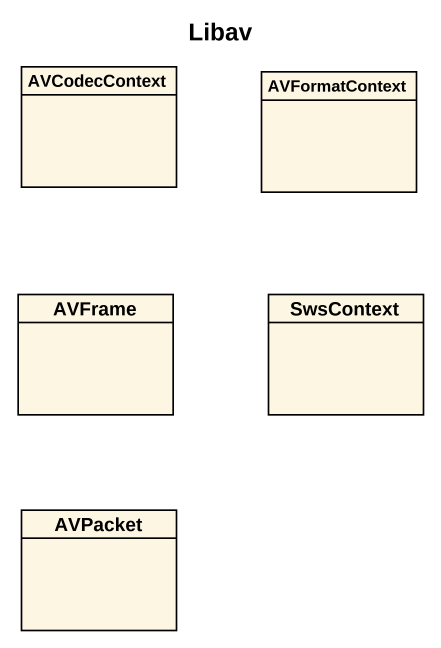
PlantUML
@startuml
title Libav
hide circle
hide empty members
class AVCodecContext
class AVFormatContext
class AVFrame
class SwsContext
class AVPacket
@enduml
